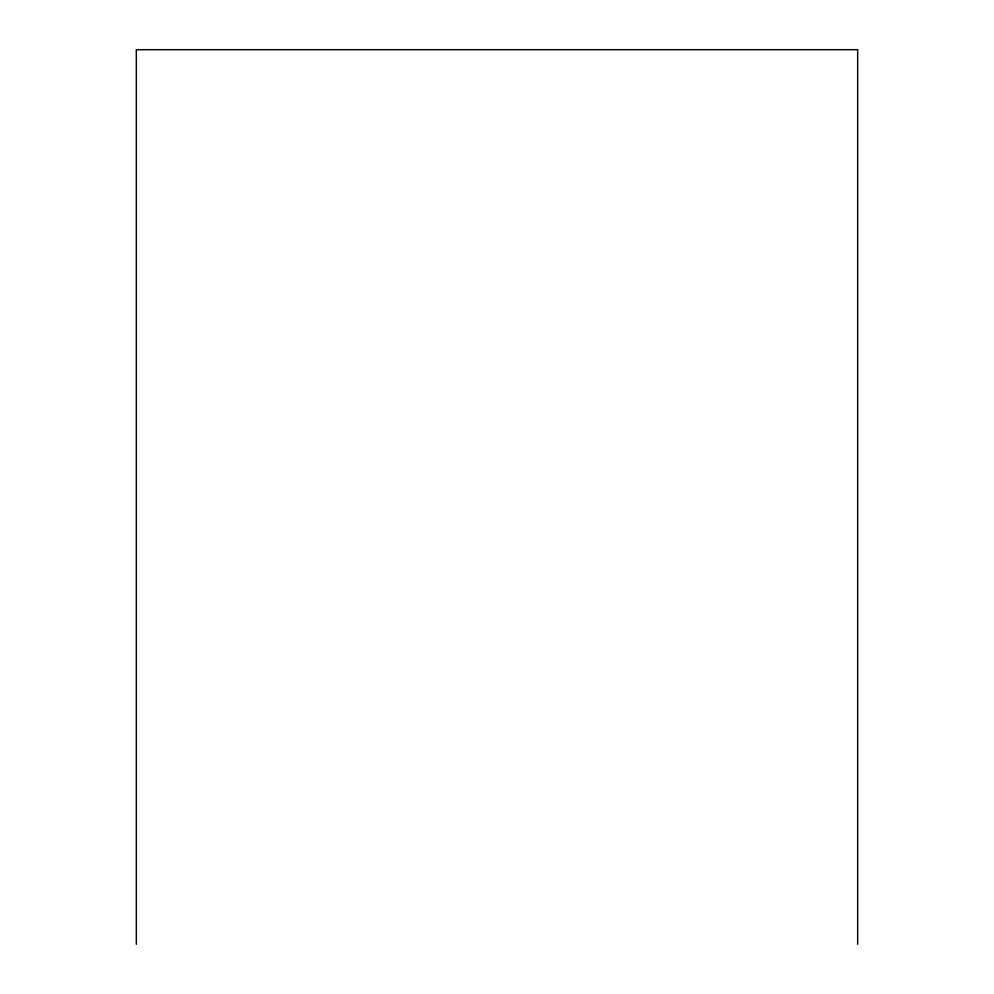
<?xml version="1.0" encoding="UTF-8"?>
<svg xmlns="http://www.w3.org/2000/svg" width="994" height="994" viewBox="0 0 994 994"><rect width="100%" height="100%" fill="white"/><g stroke="black" fill="none" stroke-linecap="round" stroke-linejoin="round"><path stroke-width="1.49" d="M857.673 944.3L857.673 49.7L136.327 49.7L136.327 944.3"/></g></svg>
